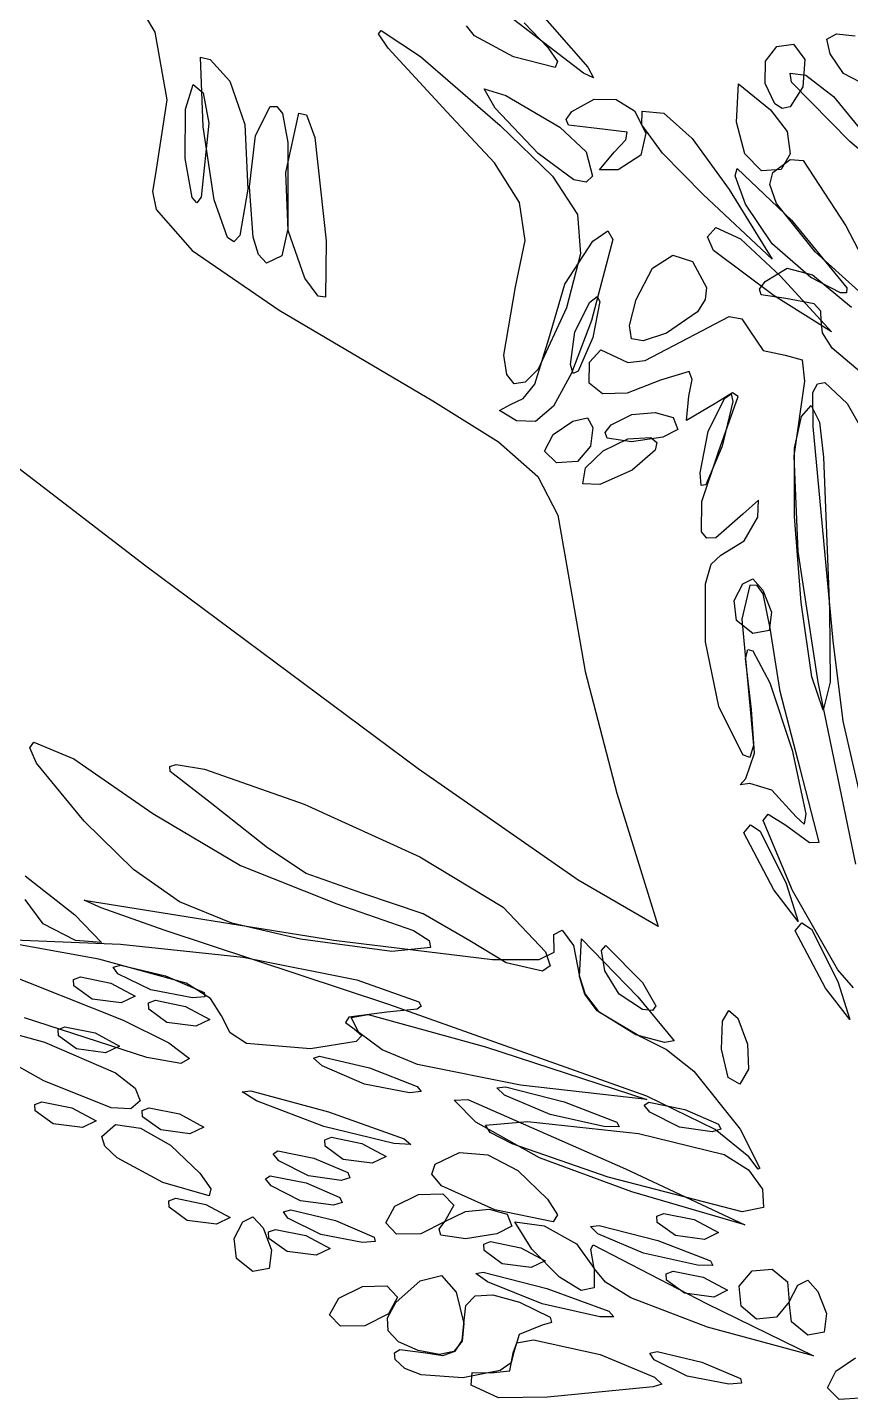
# Model space of a CAD drawing. Extents: x -886 to 651, y -59 to 942.
# Drawn here: x -308.78 to -289.37, y 83.64 to 116 of the extents above; entities that cross this region are included whole.
import ezdxf

# ---------------------------------------------------------------- set-up
doc = ezdxf.new("R2010")
doc.units = 0

msp = doc.modelspace()

# ---------------------------------------------------------------- linework, layer by layer
at = {"layer": 'Layer 1'}
for p, q in [((-306.61125, 117.281986), (-305.78069, 115.881034)), ((-295.66614, 114.91546), (-298.730822, 117.274023)), ((-296.7973, 116.4638), (-295.562952, 115.058876)), ((-305.78069, 115.881034), (-305.49301, 114.286632)), ((-300.504077, 115.84632), (-300.440328, 115.924788)), ((-300.278259, 115.50381), (-300.504077, 115.84632)), ((-300.440328, 115.924788), (-299.513392, 115.307386)), ((-298.243125, 115.802368), (-298.429964, 116.035851)), ((-297.07101, 116.103092), (-296.50717, 115.52325)), ((-289.93155, 115.71865), (-289.701605, 115.84802)), ((-289.701605, 115.84802), (-289.26235, 115.79475)), ((-297.32086, 115.30261), (-298.243125, 115.802368)), ((-296.50717, 115.52325), (-296.283048, 115.194801)), ((-296.50717, 115.52325), (-296.50717, 115.52325)), ((-291.37833, 115.202137), (-291.11245, 115.548244)), ((-291.11245, 115.548244), (-290.7155, 115.602947)), ((-290.7155, 115.602947), (-290.447662, 115.243409)), ((-289.84912, 115.374737), (-289.93155, 115.71865)), ((-304.63874, 113.64872), (-304.70159, 115.296695)), ((-304.70159, 115.296695), (-304.47537, 115.243416)), ((-304.47537, 115.243416), (-304.0064, 114.72626)), ((-298.88866, 114.00888), (-300.278259, 115.50381)), ((-299.513392, 115.307386), (-297.63598, 113.68718)), ((-296.335667, 115.050793), (-297.32086, 115.30261)), ((-291.383909, 114.677247), (-291.37833, 115.202137)), ((-290.447662, 115.243409), (-290.4922, 114.593517)), ((-289.5374, 114.91222), (-289.84912, 115.374737)), ((-296.283048, 115.194801), (-296.335667, 115.050793)), ((-295.428797, 114.804078), (-295.66614, 114.91546)), ((-295.562952, 115.058876), (-295.428797, 114.804078)), ((-290.76356, 114.705745), (-290.795003, 114.920954)), ((-290.795003, 114.920954), (-290.42573, 114.86715)), ((-289.144878, 114.708954), (-289.5374, 114.91222)), ((-305.058424, 114.072514), (-304.87809, 114.65188)), ((-304.87809, 114.65188), (-304.640966, 114.451274)), ((-304.0064, 114.72626), (-303.65502, 113.710315)), ((-304.0064, 114.72626), (-304.0064, 114.72626)), ((-292.06308, 113.76374), (-292.01258, 114.66526)), ((-292.01258, 114.66526), (-291.25549, 114.05277)), ((-291.15503, 114.192707), (-291.383909, 114.677247)), ((-290.4922, 114.593517), (-290.797035, 114.122418)), ((-289.39055, 113.30537), (-290.76356, 114.705745)), ((-290.4922, 114.593517), (-290.4922, 114.593517)), ((-290.42573, 114.86715), (-289.768669, 114.367484)), ((-305.49301, 114.286632), (-305.76626, 112.54713)), ((-304.640966, 114.451274), (-304.5021, 113.7427)), ((-297.750862, 114.092834), (-298.007668, 114.54499)), ((-298.007668, 114.54499), (-297.501149, 114.393021)), ((-297.501149, 114.393021), (-296.22296, 113.64696)), ((-295.9431, 114.01161), (-295.413696, 114.301871)), ((-295.413696, 114.301871), (-294.896686, 114.299741)), ((-294.896686, 114.299741), (-294.466311, 114.026774)), ((-289.768669, 114.367484), (-288.9949, 113.41736)), ((-305.0607, 112.90586), (-305.058424, 114.072514)), ((-303.407306, 113.447326), (-303.05778, 114.1313)), ((-303.05778, 114.1313), (-302.899902, 114.13002)), ((-302.899902, 114.13002), (-302.769603, 113.969322)), ((-302.769603, 113.969322), (-302.64581, 113.28125)), ((-302.68895, 112.57621), (-302.379375, 113.977998)), ((-302.379375, 113.977998), (-302.19881, 113.939319)), ((-302.19881, 113.939319), (-302.00386, 113.40421)), ((-297.764244, 112.801731), (-298.88866, 114.00888)), ((-296.73908, 113.02652), (-297.750862, 114.092834)), ((-296.080888, 113.825863), (-295.9431, 114.01161)), ((-294.466311, 114.026774), (-294.19681, 113.50452)), ((-294.293324, 113.696625), (-294.285532, 114.019702)), ((-294.285532, 114.019702), (-293.77171, 113.97341)), ((-293.77171, 113.97341), (-293.104619, 113.376884)), ((-291.25549, 114.05277), (-291.25545, 114.05277)), ((-291.25545, 114.05277), (-290.868161, 113.539104)), ((-290.980262, 114.083314), (-291.15503, 114.192707)), ((-290.797035, 114.122418), (-290.980262, 114.083314)), ((-304.5021, 113.7427), (-304.68471, 111.99668)), ((-304.377563, 111.929131), (-304.63874, 113.64872)), ((-304.5021, 113.7427), (-304.5021, 113.7427)), ((-303.65502, 113.710315), (-303.58567, 112.18443)), ((-297.63598, 113.68718), (-296.402054, 112.485737)), ((-297.63598, 113.68718), (-297.63598, 113.68718)), ((-296.22296, 113.64696), (-295.606845, 113.064074)), ((-296.22296, 113.64696), (-296.22296, 113.64696)), ((-296.020516, 113.692405), (-296.080888, 113.825863)), ((-295.35349, 113.61479), (-296.020516, 113.692405)), ((-294.641304, 113.529318), (-295.35349, 113.61479)), ((-293.808769, 113.032508), (-294.293324, 113.696625)), ((-291.863826, 113.017836), (-292.06308, 113.76374)), ((-303.546746, 112.236006), (-303.407306, 113.447326)), ((-302.64581, 113.28125), (-302.64543, 113.28125)), ((-302.64543, 113.28125), (-302.63843, 111.25009)), ((-302.00386, 113.40421), (-301.73698, 110.96571)), ((-302.00386, 113.40421), (-302.00386, 113.40421)), ((-294.94761, 113.05842), (-294.670884, 113.347172)), ((-294.670884, 113.347172), (-294.641304, 113.529318)), ((-294.19678, 113.50455), (-294.319585, 112.981244)), ((-294.19681, 113.50452), (-294.19678, 113.50455)), ((-293.104619, 113.376884), (-292.23541, 112.17168)), ((-290.868161, 113.539104), (-290.79271, 113.014343)), ((-288.446861, 112.502206), (-289.39055, 113.30537)), ((-295.894898, 112.398732), (-296.73908, 113.02652)), ((-295.606845, 113.064074), (-295.4536, 112.49111)), ((-295.287673, 112.638044), (-294.94761, 113.05842)), ((-294.319585, 112.981244), (-294.85051, 112.64033)), ((-292.84555, 112.05568), (-293.808769, 113.032508)), ((-291.47408, 112.61193), (-291.863826, 113.017836)), ((-290.79271, 113.014343), (-291.003287, 112.648584)), ((-304.898914, 111.985036), (-305.0607, 112.90586)), ((-297.181006, 111.867258), (-297.764244, 112.801731)), ((-294.85051, 112.64033), (-295.287673, 112.638044)), ((-292.092677, 112.495079), (-292.04381, 112.671671)), ((-292.04381, 112.671671), (-290.76264, 111.4547)), ((-291.003287, 112.648584), (-291.47408, 112.61193)), ((-291.19953, 112.576953), (-290.796919, 112.885001)), ((-290.796919, 112.885001), (-290.485176, 112.857673)), ((-290.485176, 112.857673), (-289.48472, 111.321203)), ((-305.76626, 112.54713), (-305.837478, 112.124017)), ((-302.630525, 111.2086), (-302.68895, 112.57621)), ((-296.402054, 112.485737), (-295.80751, 111.581465)), ((-295.607485, 112.348075), (-295.894898, 112.398732)), ((-295.4536, 112.49111), (-295.607485, 112.348075)), ((-291.84493, 111.82894), (-292.092677, 112.495079)), ((-291.277215, 112.293712), (-291.19953, 112.576953)), ((-291.11612, 111.846093), (-291.277215, 112.293712)), ((-305.837478, 112.124017), (-305.74705, 111.706166)), ((-304.792198, 111.859386), (-304.898914, 111.985036)), ((-304.68471, 111.99668), (-304.792198, 111.859386)), ((-303.58567, 112.18443), (-303.775387, 111.091812)), ((-303.463229, 111.049355), (-303.546746, 112.236006)), ((-291.22227, 110.53301), (-292.84555, 112.05568)), ((-292.23541, 112.17168), (-291.22227, 110.53301)), ((-292.23541, 112.17168), (-292.23541, 112.17168)), ((-305.74705, 111.706166), (-304.896251, 110.734848)), ((-304.064565, 111.04177), (-304.377563, 111.929131)), ((-297.047185, 110.971203), (-297.181006, 111.867258)), ((-291.217208, 110.896294), (-291.84493, 111.82894)), ((-290.20777, 110.703603), (-291.11612, 111.846093)), ((-295.80751, 111.581465), (-295.736136, 110.654835)), ((-290.76264, 111.4547), (-290.76263, 111.45473)), ((-290.76263, 111.45473), (-289.457559, 109.858479)), ((-289.48472, 111.321203), (-288.826242, 110.071017)), ((-289.48472, 111.321203), (-289.48472, 111.321203)), ((-303.912271, 110.943042), (-304.064565, 111.04177)), ((-303.775387, 111.091812), (-303.912271, 110.943042)), ((-303.333838, 110.637786), (-303.463229, 111.049355)), ((-302.63843, 111.25009), (-302.786642, 110.612469)), ((-302.2442, 110.08228), (-302.630525, 111.2086)), ((-294.976657, 110.991819), (-295.48239, 109.08766)), ((-295.44849, 110.9559), (-295.09071, 111.198102)), ((-295.09071, 111.198102), (-294.976657, 110.991819)), ((-292.746675, 111.054576), (-292.54864, 111.27973)), ((-292.602504, 110.733355), (-292.746675, 111.054576)), ((-292.54864, 111.27973), (-291.96756, 111.012435)), ((-291.96756, 111.012435), (-291.02366, 110.13203)), ((-304.896251, 110.734848), (-302.843849, 109.330378)), ((-301.73698, 110.96571), (-301.757333, 109.634731)), ((-297.27102, 109.87931), (-297.047185, 110.971203)), ((-296.111176, 109.939741), (-295.44849, 110.9559)), ((-291.17013, 109.66519), (-292.602504, 110.733355)), ((-290.30399, 110.10143), (-291.217208, 110.896294)), ((-289.171447, 109.776155), (-290.20777, 110.703603)), ((-303.14388, 110.43939), (-303.333838, 110.637786)), ((-302.786642, 110.612469), (-303.14388, 110.43939)), ((-295.736136, 110.654835), (-296.07172, 109.38632)), ((-294.04367, 110.317101), (-293.561735, 110.623128)), ((-293.561735, 110.623128), (-293.098392, 110.47774)), ((-293.098392, 110.47774), (-292.7708, 109.861027)), ((-301.92942, 109.658869), (-302.2442, 110.08228)), ((-294.42704, 109.579567), (-294.04367, 110.317101)), ((-291.38143, 110.00835), (-290.863468, 110.31682)), ((-291.02366, 110.13203), (-289.8214, 108.81498)), ((-291.02366, 110.13203), (-291.02366, 110.13203)), ((-290.863468, 110.31682), (-290.26944, 110.163729)), ((-289.608857, 109.741266), (-290.30399, 110.10143)), ((-290.26944, 110.163729), (-289.350392, 109.397879)), ((-297.544902, 108.269492), (-297.27102, 109.87931)), ((-296.48524, 108.65197), (-296.111176, 109.939741)), ((-292.7708, 109.861027), (-292.795749, 109.58363)), ((-292.7708, 109.861027), (-292.7708, 109.861027)), ((-291.519427, 109.826365), (-291.38143, 110.00835)), ((-291.476747, 109.691355), (-291.519427, 109.826365)), ((-289.465601, 109.741299), (-289.608857, 109.741266)), ((-289.457559, 109.858479), (-289.465601, 109.741299)), ((-301.757333, 109.634731), (-301.92942, 109.658869)), ((-296.07172, 109.38632), (-296.740858, 107.938979)), ((-295.869292, 108.817714), (-295.51769, 109.51499)), ((-295.51769, 109.51499), (-295.349646, 109.648565)), ((-295.2809, 109.536984), (-295.45019, 108.68708)), ((-295.349646, 109.648565), (-295.2809, 109.536984)), ((-294.581238, 108.963867), (-294.42704, 109.579567)), ((-292.795749, 109.58363), (-292.981823, 109.288262)), ((-290.89987, 109.60458), (-291.476747, 109.691355)), ((-289.8214, 108.81498), (-291.17013, 109.66519)), ((-290.23168, 109.478479), (-290.89987, 109.60458)), ((-290.070275, 109.305807), (-290.23168, 109.478479)), ((-302.843849, 109.330378), (-299.21983, 107.18996)), ((-295.48239, 109.08766), (-295.951059, 107.840502)), ((-295.48239, 109.08766), (-295.48239, 109.08766)), ((-292.981823, 109.288262), (-293.7136, 108.784857)), ((-293.20501, 108.670123), (-292.2342, 109.180564)), ((-292.2342, 109.180564), (-291.93045, 109.127521)), ((-291.93045, 109.127521), (-291.76397, 108.866763)), ((-290.06071, 109.08288), (-290.070275, 109.305807)), ((-290.028804, 108.791892), (-290.06071, 109.08288)), ((-295.97611, 108.04414), (-295.869292, 108.817714)), ((-294.535871, 108.650844), (-294.581238, 108.963867)), ((-293.7136, 108.784857), (-294.257729, 108.603506)), ((-291.76397, 108.866763), (-291.76394, 108.86684)), ((-291.76394, 108.86684), (-291.433346, 108.3761)), ((-289.806569, 108.433892), (-290.028804, 108.791892)), ((-296.819682, 107.586565), (-296.48524, 108.65197)), ((-295.45015, 108.68708), (-295.793751, 107.89149)), ((-295.45019, 108.68708), (-295.45015, 108.68708)), ((-294.257729, 108.603506), (-294.535871, 108.650844)), ((-294.213996, 108.140899), (-293.20501, 108.670123)), ((-288.93841, 107.69855), (-289.806569, 108.433892)), ((-297.474543, 107.80997), (-297.544902, 108.269492)), ((-295.537374, 107.603454), (-295.52882, 108.104903)), ((-295.52882, 108.104903), (-295.261688, 108.395255)), ((-295.261688, 108.395255), (-294.89212, 108.218403)), ((-294.89212, 108.218403), (-294.622095, 108.096403)), ((-294.622095, 108.096403), (-294.213996, 108.140899)), ((-291.433346, 108.3761), (-290.91433, 108.26999)), ((-290.91433, 108.26999), (-290.510309, 108.158154)), ((-290.510309, 108.158154), (-290.45617, 107.65361)), ((-297.30005, 107.594709), (-297.474543, 107.80997)), ((-296.740858, 107.938979), (-297.046972, 107.634211)), ((-295.951059, 107.840502), (-296.37703, 107.063702)), ((-295.913716, 107.838737), (-295.97611, 108.04414)), ((-295.793751, 107.89149), (-295.913716, 107.838737)), ((-293.176009, 107.880828), (-293.85562, 107.674413)), ((-293.105429, 107.69628), (-293.176009, 107.880828)), ((-297.046972, 107.634211), (-297.30005, 107.594709)), ((-297.089109, 107.24745), (-296.819682, 107.586565)), ((-295.218435, 107.353513), (-295.537374, 107.603454)), ((-293.85562, 107.674413), (-294.636388, 107.371645)), ((-293.18645, 107.304483), (-293.105429, 107.69628)), ((-290.45617, 107.65361), (-290.707977, 105.884641)), ((-290.262588, 107.383705), (-290.151356, 107.591727)), ((-290.151356, 107.591727), (-289.97418, 107.62564)), ((-289.97418, 107.62564), (-289.450335, 107.13054)), ((-299.21983, 107.18996), (-297.671399, 106.22749)), ((-297.38721, 107.10508), (-297.089109, 107.24745)), ((-294.636388, 107.371645), (-295.218435, 107.353513)), ((-293.235359, 106.727239), (-293.18645, 107.304483)), ((-292.54725, 107.137543), (-293.235359, 106.727239)), ((-292.726144, 106.470749), (-292.34413, 107.248294)), ((-292.157473, 107.379076), (-292.54725, 107.137543)), ((-292.48105, 105.987313), (-292.017759, 107.289501)), ((-292.145771, 107.1788), (-292.39733, 106.122974)), ((-292.34413, 107.248294), (-292.18784, 107.3553)), ((-292.18784, 107.3553), (-292.145771, 107.1788)), ((-292.017759, 107.289501), (-292.157473, 107.379076)), ((-290.25089, 106.58227), (-290.262588, 107.383705)), ((-289.450335, 107.13054), (-288.89601, 106.16)), ((-305.99397, 103.29127), (-310.647462, 106.862788)), ((-297.65026, 106.964301), (-297.38721, 107.10508)), ((-297.25265, 106.71805), (-297.65026, 106.964301)), ((-296.37703, 107.063702), (-296.798246, 106.706479)), ((-295.920619, 106.708324), (-295.57671, 106.79075)), ((-295.57671, 106.79075), (-295.447336, 106.560809)), ((-295.01829, 106.62384), (-294.531903, 106.864587)), ((-294.531903, 106.864587), (-293.979747, 106.918417)), ((-293.979747, 106.918417), (-293.55289, 106.798274)), ((-293.55289, 106.798274), (-293.4424, 106.5171)), ((-290.6882, 106.074414), (-290.529858, 106.822852)), ((-290.529858, 106.822852), (-290.30112, 107.083384)), ((-290.30112, 107.083384), (-290.100553, 106.68905)), ((-296.798246, 106.706479), (-297.25265, 106.71805)), ((-296.38314, 106.3966), (-295.920619, 106.708324)), ((-295.447336, 106.560809), (-295.50061, 106.12155)), ((-295.156287, 106.441855), (-295.01829, 106.62384)), ((-293.4424, 106.5171), (-293.793571, 106.334471)), ((-293.4424, 106.5171), (-293.4424, 106.5171)), ((-292.91606, 105.490074), (-292.726144, 106.470749)), ((-289.78219, 101.52966), (-290.25089, 106.58227)), ((-290.100553, 106.68905), (-290.00992, 105.863024)), ((-297.671399, 106.22749), (-296.748625, 105.403844)), ((-296.586402, 106.004077), (-296.38314, 106.3966)), ((-295.204715, 106.014329), (-294.626277, 106.295902)), ((-295.113608, 106.306845), (-295.156287, 106.441855)), ((-294.53673, 106.22007), (-295.113608, 106.306845)), ((-294.626277, 106.295902), (-294.08421, 106.32449)), ((-293.793571, 106.334471), (-294.53673, 106.22007)), ((-294.08421, 106.32449), (-293.940347, 106.208381)), ((-293.940347, 106.208381), (-293.975044, 106.025165)), ((-296.30704, 105.7274), (-296.586402, 106.004077)), ((-295.50061, 106.12155), (-295.813135, 105.763075)), ((-295.622541, 105.614501), (-295.204715, 106.014329)), ((-295.50061, 106.12155), (-295.50061, 106.12155)), ((-293.975044, 106.025165), (-294.52257, 105.55799)), ((-292.881086, 104.817518), (-292.48105, 105.987313)), ((-292.39732, 106.122984), (-292.785615, 105.211802)), ((-292.39733, 106.122974), (-292.39732, 106.122984)), ((-290.707977, 105.884641), (-290.61652, 103.638685)), ((-290.695009, 104.465416), (-290.6882, 106.074414)), ((-290.00992, 105.863024), (-289.86499, 102.267654)), ((-290.00992, 105.863024), (-290.00992, 105.863024)), ((-295.813135, 105.763075), (-296.30704, 105.7274)), ((-295.68277, 105.23115), (-295.622541, 105.614501)), ((-294.52257, 105.55799), (-295.282145, 105.219948)), ((-294.52257, 105.55799), (-294.52257, 105.55799)), ((-292.891578, 105.191872), (-292.91606, 105.490074)), ((-296.748625, 105.403844), (-296.272364, 104.497493)), ((-295.282145, 105.219948), (-295.68277, 105.23115)), ((-292.785615, 105.211802), (-292.891578, 105.191872)), ((-291.544455, 104.849541), (-291.91016, 104.518403)), ((-291.55615, 104.446203), (-291.544455, 104.849541)), ((-292.887998, 104.102268), (-292.881086, 104.817518)), ((-291.91016, 104.518403), (-292.548713, 103.962313)), ((-296.272364, 104.497493), (-296.06347, 103.28691)), ((-291.882938, 103.888367), (-291.55615, 104.446203)), ((-290.534651, 102.438337), (-290.695009, 104.465416)), ((-292.758697, 103.952832), (-292.887998, 104.102268)), ((-292.548713, 103.962313), (-292.758697, 103.952832)), ((-292.42718, 103.551443), (-291.882938, 103.888367)), ((-292.660432, 103.335172), (-292.42718, 103.551443)), ((-290.61652, 103.638685), (-290.143426, 100.553367)), ((-299.565989, 98.508579), (-305.99397, 103.29127)), ((-296.06347, 103.28691), (-295.63103, 100.805968)), ((-292.793956, 102.877928), (-292.660432, 103.335172)), ((-291.911595, 102.876312), (-291.6745, 102.99203)), ((-291.6745, 102.99203), (-291.438315, 102.728794)), ((-292.791223, 101.509588), (-292.793956, 102.877928)), ((-292.11731, 102.48455), (-291.911595, 102.876312)), ((-291.74458, 102.844103), (-291.930718, 102.043965)), ((-291.575262, 102.832804), (-291.74458, 102.844103)), ((-291.428105, 102.637324), (-291.575262, 102.832804)), ((-291.438315, 102.728794), (-291.2348, 102.2095)), ((-291.26337, 101.827283), (-291.428105, 102.637324)), ((-292.063787, 102.011989), (-292.11731, 102.48455)), ((-290.282495, 100.684064), (-290.534651, 102.438337)), ((-289.86499, 102.267654), (-289.854018, 100.554703)), ((-291.67761, 101.70202), (-292.063787, 102.011989)), ((-291.930718, 102.043965), (-291.78198, 100.433123)), ((-291.2348, 102.2095), (-291.290538, 101.770986)), ((-291.2348, 102.2095), (-291.2348, 102.2095)), ((-291.290538, 101.770986), (-291.67761, 101.70202)), ((-291.029548, 100.335198), (-291.26337, 101.827283)), ((-292.477783, 99.984566), (-292.791223, 101.509588)), ((-291.848228, 101.117382), (-291.794713, 101.328499)), ((-291.794713, 101.328499), (-291.673409, 101.295032)), ((-291.673409, 101.295032), (-291.274998, 100.542081)), ((-289.547915, 99.63268), (-289.78219, 101.52966)), ((-291.70433, 99.913664), (-291.848228, 101.117382)), ((-295.63103, 100.805968), (-294.88224, 97.93819)), ((-290.01391, 99.893484), (-290.282495, 100.684064)), ((-291.78198, 100.433123), (-291.660606, 99.062822)), ((-291.274998, 100.542081), (-290.74812, 98.953991)), ((-290.54686, 98.488633), (-291.029548, 100.335198)), ((-290.143426, 100.553367), (-289.25032, 96.26631)), ((-289.854018, 100.554703), (-290.01391, 99.893484)), ((-291.91244, 98.841003), (-292.477783, 99.984566)), ((-291.637226, 98.882155), (-291.70433, 99.913664)), ((-289.089879, 97.65579), (-289.547915, 99.63268)), ((-308.728367, 99.004482), (-308.629104, 99.139719)), ((-308.629104, 99.139719), (-307.691723, 98.74532)), ((-291.660606, 99.062822), (-291.742013, 98.782232)), ((-308.569965, 98.648871), (-308.728367, 99.004482)), ((-307.691723, 98.74532), (-305.8261, 97.458175)), ((-291.742013, 98.782232), (-291.91244, 98.841003)), ((-291.83662, 98.285884), (-291.637226, 98.882155)), ((-290.74812, 98.953991), (-290.74812, 98.95399)), ((-290.74812, 98.95399), (-290.424571, 97.450422)), ((-307.44603, 97.280274), (-308.569965, 98.648871)), ((-305.423475, 98.569912), (-305.278116, 98.615439)), ((-305.41861, 98.44713), (-305.423475, 98.569912)), ((-304.47469, 97.716105), (-305.41861, 98.44713)), ((-305.278116, 98.615439), (-304.60881, 98.504076)), ((-304.60881, 98.504076), (-302.260493, 97.677083)), ((-295.79207, 95.88352), (-299.565989, 98.508579)), ((-290.113438, 96.782722), (-290.54686, 98.488633)), ((-291.971395, 98.133161), (-291.83662, 98.285884)), ((-291.74872, 98.168001), (-291.971395, 98.133161)), ((-291.229683, 98.006674), (-291.74872, 98.168001)), ((-294.88224, 97.93819), (-293.90816, 94.79495)), ((-290.65192, 97.38231), (-291.229683, 98.006674)), ((-305.8261, 97.458175), (-305.8261, 97.45817)), ((-305.8261, 97.45817), (-303.755771, 96.233424)), ((-303.11962, 96.649605), (-304.47469, 97.716105)), ((-302.260493, 97.677083), (-299.527106, 96.435645)), ((-291.427586, 97.295334), (-291.312309, 97.443173)), ((-291.312309, 97.443173), (-290.89536, 97.186143)), ((-290.424571, 97.450422), (-290.467802, 97.211148)), ((-306.281751, 96.135854), (-307.44603, 97.280274)), ((-291.88817, 97.005539), (-291.73337, 97.194202)), ((-291.73337, 97.194202), (-291.505221, 97.045672)), ((-290.73858, 95.641793), (-291.427586, 97.295334)), ((-290.89536, 97.186143), (-290.337551, 96.776565)), ((-290.467802, 97.211148), (-290.65192, 97.38231)), ((-291.17947, 95.655049), (-291.88817, 97.005539)), ((-291.505221, 97.045672), (-290.8881, 95.807949)), ((-290.337551, 96.776565), (-290.113438, 96.782722)), ((-302.21075, 96.045025), (-303.11962, 96.649605)), ((-299.527106, 96.435645), (-297.5621, 95.24926)), ((-305.198569, 95.375205), (-306.281751, 96.135854)), ((-303.755771, 96.233424), (-301.48718, 95.32734)), ((-308.839715, 95.988998), (-307.66234, 95.06537)), ((-300.87231, 95.575855), (-302.21075, 96.045025)), ((-293.90816, 94.79495), (-295.79207, 95.88352)), ((-290.8881, 95.80795), (-290.60402, 94.912545)), ((-290.8881, 95.807949), (-290.8881, 95.80795)), ((-299.454009, 95.092616), (-300.87231, 95.575855)), ((-290.60402, 94.912545), (-291.17947, 95.655049)), ((-289.671405, 93.76959), (-290.73858, 95.641793)), ((-308.415696, 94.857608), (-308.83902, 95.432105)), ((-307.045559, 95.232269), (-307.4484, 95.416449)), ((-307.4484, 95.416449), (-301.55634, 94.472221)), ((-305.55601, 94.707214), (-307.045559, 95.232269)), ((-303.96333, 94.871144), (-305.198569, 95.375205)), ((-301.48718, 95.32734), (-299.681759, 94.700101)), ((-297.5621, 95.24927), (-296.564466, 94.196937)), ((-297.5621, 95.24926), (-297.5621, 95.24927)), ((-307.65101, 94.461721), (-308.415696, 94.857608)), ((-307.66234, 95.06537), (-307.66231, 95.06537)), ((-307.66231, 95.06537), (-307.037044, 94.414711)), ((-302.34288, 94.496484), (-303.96333, 94.871144)), ((-298.3531, 94.454185), (-299.454009, 95.092616)), ((-290.67315, 94.690738), (-290.518355, 94.879401)), ((-290.518355, 94.879401), (-290.290206, 94.730871)), ((-307.09932, 94.026889), (-309.77413, 94.503021)), ((-309.77413, 94.503021), (-306.58505, 94.379901)), ((-300.26024, 92.957249), (-305.55601, 94.707214)), ((-300.191682, 94.204984), (-302.34288, 94.496484)), ((-299.681759, 94.700101), (-299.309532, 94.46646)), ((-296.36931, 94.602387), (-296.17166, 94.710885)), ((-296.35726, 94.189509), (-296.36931, 94.602387)), ((-296.17166, 94.710885), (-295.907659, 94.344186)), ((-295.76082, 93.614807), (-295.71382, 94.505091)), ((-295.71382, 94.505091), (-294.3867, 93.132751)), ((-289.96445, 93.340248), (-290.67315, 94.690738)), ((-290.290206, 94.730871), (-289.67309, 93.493148)), ((-307.037044, 94.414711), (-307.65101, 94.461721)), ((-306.58505, 94.379901), (-303.69489, 94.074187)), ((-301.55634, 94.472221), (-297.817771, 94.012829)), ((-299.277284, 94.299419), (-300.191682, 94.204984)), ((-299.309532, 94.46646), (-299.277284, 94.299419)), ((-297.488818, 93.935257), (-298.3531, 94.454185)), ((-296.71746, 94.017022), (-296.35726, 94.189509)), ((-296.564466, 94.196937), (-296.452736, 93.86902)), ((-295.907659, 94.344186), (-295.76071, 93.614565)), ((-295.245725, 94.228153), (-295.143421, 94.34653)), ((-295.16228, 93.751361), (-295.245725, 94.228153)), ((-295.143421, 94.34653), (-294.27977, 93.47631)), ((-309.82378, 93.895441), (-306.526454, 92.58732)), ((-305.038509, 93.45379), (-307.09932, 94.026889)), ((-306.759736, 93.837716), (-306.583236, 93.87979)), ((-306.583236, 93.87979), (-305.52741, 93.628265)), ((-303.69489, 94.074187), (-301.017894, 93.533553)), ((-297.817771, 94.012829), (-296.71746, 94.017022)), ((-296.63943, 93.73933), (-297.488818, 93.935257)), ((-296.452736, 93.86902), (-296.63943, 93.73933)), ((-307.693435, 93.541149), (-307.532074, 93.603912)), ((-307.68627, 93.391514), (-307.693435, 93.541149)), ((-307.532074, 93.603912), (-306.81777, 93.459854)), ((-306.65273, 93.681425), (-306.759736, 93.837716)), ((-305.875167, 93.299477), (-306.65273, 93.681425)), ((-305.52741, 93.628265), (-304.616228, 93.239971)), ((-301.017894, 93.533553), (-299.555281, 93.014337)), ((-295.636423, 93.200851), (-295.76082, 93.614807)), ((-295.76071, 93.614565), (-295.76069, 93.614565)), ((-295.76069, 93.614565), (-295.627484, 93.197103)), ((-294.828291, 93.194396), (-295.16228, 93.751361)), ((-289.299797, 93.345523), (-289.671405, 93.76959)), ((-307.258347, 93.082303), (-307.68627, 93.391514)), ((-306.81777, 93.459854), (-306.243759, 93.151619)), ((-304.89449, 93.109555), (-305.875167, 93.299477)), ((-304.467136, 93.094538), (-305.038509, 93.45379)), ((-304.616228, 93.239971), (-304.596298, 93.134009)), ((-295.344738, 92.804134), (-295.636423, 93.200851)), ((-295.627484, 93.197103), (-295.311831, 92.790854)), ((-294.27852, 92.840314), (-294.828291, 93.194396)), ((-294.27977, 93.47631), (-294.27952, 93.47631)), ((-294.27952, 93.47631), (-293.961613, 92.920653)), ((-289.389005, 92.597745), (-289.96445, 93.340248)), ((-289.67309, 93.49315), (-289.389005, 92.597745)), ((-289.67309, 93.493148), (-289.67309, 93.49315)), ((-306.5731, 92.99361), (-307.258347, 93.082303)), ((-306.243759, 93.151619), (-306.5731, 92.993614)), ((-306.5731, 92.993614), (-306.5731, 92.99361)), ((-305.928445, 92.991469), (-305.767084, 93.054232)), ((-305.92128, 92.841834), (-305.928445, 92.991469)), ((-305.767084, 93.054232), (-305.05278, 92.910174)), ((-305.05278, 92.910174), (-304.478769, 92.601939)), ((-304.596298, 93.134009), (-304.8945, 93.109528)), ((-304.8945, 93.109528), (-304.89449, 93.109555)), ((-304.20268, 92.687229), (-304.467136, 93.094538)), ((-294.175106, 90.792366), (-300.26024, 92.957249)), ((-299.496705, 92.91792), (-299.592249, 92.842868)), ((-299.555281, 93.014337), (-299.496705, 92.91792)), ((-294.3867, 93.132751), (-294.3867, 93.13275)), ((-294.3867, 93.13275), (-293.532561, 92.100555)), ((-293.961613, 92.920653), (-294.040691, 92.815183)), ((-305.964309, 91.705253), (-308.85381, 92.643612)), ((-306.526454, 92.58732), (-305.446578, 92.04686)), ((-305.493361, 92.532623), (-305.92128, 92.841834)), ((-304.478769, 92.601939), (-304.80811, 92.443933)), ((-304.001608, 92.285527), (-304.20268, 92.687229)), ((-301.201125, 92.652312), (-301.278473, 92.528713)), ((-300.30827, 92.772882), (-301.201125, 92.652312)), ((-301.148145, 92.648897), (-300.749902, 92.71519)), ((-300.96509, 92.29401), (-301.148145, 92.648897)), ((-300.749902, 92.71519), (-297.9808, 91.956096)), ((-299.592249, 92.842868), (-300.30827, 92.772881)), ((-300.30827, 92.772881), (-300.30827, 92.772882)), ((-294.4337, 92.242467), (-295.344738, 92.804134)), ((-295.311831, 92.790854), (-294.32199, 92.197935)), ((-294.040691, 92.815183), (-294.27852, 92.840314)), ((-292.41197, 91.897648), (-292.388806, 92.563173)), ((-292.388806, 92.563173), (-292.243442, 92.811673)), ((-292.243442, 92.811673), (-292.030148, 92.632637)), ((-292.030148, 92.632637), (-291.80319, 92.01555)), ((-310.009749, 92.51227), (-308.38307, 92.062598)), ((-308.059439, 92.36458), (-307.898075, 92.427342)), ((-308.05228, 92.214945), (-308.059439, 92.36458)), ((-307.898075, 92.427342), (-307.18377, 92.283285)), ((-307.18377, 92.283285), (-306.609762, 91.975049)), ((-304.80811, 92.44393), (-305.493361, 92.532623)), ((-304.80811, 92.443933), (-304.80811, 92.44393)), ((-303.615474, 92.033744), (-304.001608, 92.285527)), ((-301.278473, 92.528713), (-301.07617, 92.380106)), ((-301.07617, 92.380106), (-300.894349, 92.22556)), ((-300.894349, 92.22556), (-301.027464, 92.085749)), ((-300.415924, 91.886304), (-300.96509, 92.29401)), ((-293.76189, 92.059431), (-294.4337, 92.242467)), ((-308.39697, 91.155074), (-310.016709, 92.057863)), ((-308.38307, 92.062598), (-306.708063, 91.342345)), ((-307.624352, 91.905734), (-308.05228, 92.214945)), ((-306.9391, 91.81704), (-307.624352, 91.905734)), ((-306.609762, 91.975049), (-306.9391, 91.817044)), ((-305.446578, 92.04686), (-304.95874, 91.679101)), ((-302.10363, 91.911828), (-303.615474, 92.033744)), ((-301.027464, 92.085749), (-302.10363, 91.911828)), ((-297.9808, 91.956096), (-294.17152, 90.716316)), ((-294.32199, 92.197935), (-293.71131, 91.893004)), ((-293.532561, 92.100555), (-293.76189, 92.059431)), ((-291.80319, 92.01555), (-291.775472, 91.430333)), ((-291.80319, 92.01555), (-291.80319, 92.01555)), ((-306.9391, 91.817044), (-306.9391, 91.81704)), ((-305.16213, 91.562327), (-305.964309, 91.705253)), ((-304.95874, 91.679101), (-305.16213, 91.562327)), ((-302.034856, 91.689788), (-301.893166, 91.739492)), ((-301.83013, 91.511361), (-302.034856, 91.689788)), ((-301.893166, 91.739492), (-300.71667, 91.459531)), ((-299.580879, 91.538202), (-300.415924, 91.886304)), ((-293.71131, 91.893004), (-293.065069, 91.379562)), ((-292.257718, 91.236465), (-292.41197, 91.897648)), ((-306.708063, 91.342345), (-306.242338, 90.982647)), ((-300.835125, 91.079481), (-301.83013, 91.511361)), ((-300.71667, 91.459531), (-299.589449, 91.021496)), ((-297.15581, 91.05423), (-299.580879, 91.538202)), ((-293.065069, 91.379562), (-291.97407, 90.013805)), ((-291.775472, 91.430333), (-291.97874, 91.074192)), ((-306.811385, 90.515367), (-308.39697, 91.155074)), ((-306.242338, 90.982647), (-306.12333, 90.683568)), ((-299.77094, 90.869575), (-300.835125, 91.079481)), ((-299.589449, 91.021496), (-299.501089, 90.900093)), ((-297.714761, 90.988776), (-297.508607, 91.01513)), ((-297.53546, 90.819864), (-297.714761, 90.988776)), ((-297.508607, 91.01513), (-296.12508, 90.661018)), ((-297.15581, 91.054224), (-297.15581, 91.05423)), ((-294.17152, 90.716316), (-297.15581, 91.054224)), ((-291.97874, 91.074192), (-292.257718, 91.236465)), ((-308.608515, 90.599989), (-308.447152, 90.662752)), ((-308.447152, 90.662752), (-307.73284, 90.518694)), ((-306.12334, 90.683567), (-306.344436, 90.496253)), ((-306.12333, 90.683568), (-306.12334, 90.683567)), ((-303.722562, 90.896943), (-303.517518, 90.91854)), ((-303.37934, 90.68556), (-303.722562, 90.896943)), ((-303.517518, 90.91854), (-301.68501, 90.426396)), ((-301.792916, 90.080197), (-303.37934, 90.68556)), ((-299.501089, 90.900093), (-299.77094, 90.869577)), ((-299.77094, 90.869577), (-299.77094, 90.869575)), ((-298.716602, 90.696625), (-298.392911, 90.714497)), ((-298.21074, 90.182694), (-298.716602, 90.696625)), ((-298.392911, 90.714497), (-294.6807, 89.082494)), ((-296.457789, 90.358982), (-297.53546, 90.819864)), ((-296.12508, 90.661018), (-294.879936, 90.18128)), ((-294.238421, 90.580166), (-294.126839, 90.648917)), ((-292.560185, 90.005453), (-294.175106, 90.792366)), ((-294.126839, 90.648917), (-293.27693, 90.479658)), ((-308.60135, 90.450354), (-308.608515, 90.599989)), ((-308.173426, 90.141143), (-308.60135, 90.450354)), ((-307.73284, 90.518694), (-307.158836, 90.210459)), ((-306.344436, 90.496253), (-306.811385, 90.515367)), ((-306.073865, 90.454259), (-305.912504, 90.517022)), ((-306.0667, 90.304624), (-306.073865, 90.454259)), ((-305.638777, 89.995413), (-306.0667, 90.304624)), ((-305.912504, 90.517022), (-305.1982, 90.372964)), ((-305.1982, 90.372964), (-304.624189, 90.064729)), ((-301.68501, 90.426396), (-299.89739, 89.790258)), ((-295.1858, 90.07451), (-296.457789, 90.358982)), ((-294.10485, 90.412118), (-294.238421, 90.580166)), ((-293.407574, 90.060499), (-294.10485, 90.412118)), ((-293.27693, 90.479658), (-292.481349, 90.136058)), ((-307.48817, 90.05245), (-308.173426, 90.141143)), ((-307.158836, 90.210459), (-307.48817, 90.052454)), ((-307.48817, 90.052454), (-307.48817, 90.05245)), ((-307.02999, 89.844948), (-306.704987, 90.121242)), ((-306.704987, 90.121242), (-306.118691, 90.034551)), ((-306.118691, 90.034551), (-305.409952, 89.636811)), ((-304.95353, 89.90672), (-305.638777, 89.995413)), ((-304.624189, 90.064729), (-304.95353, 89.906724)), ((-300.14347, 89.67704), (-301.792916, 90.080197)), ((-296.70862, 89.339202), (-298.21074, 90.182694)), ((-297.981421, 90.109626), (-296.986304, 90.192125)), ((-297.869845, 89.934411), (-297.981421, 90.109626)), ((-296.986304, 90.192125), (-294.37156, 89.910631)), ((-294.823583, 90.071656), (-295.1858, 90.074522)), ((-295.1858, 90.074522), (-295.1858, 90.07451)), ((-294.879936, 90.18128), (-294.823583, 90.071656)), ((-292.634, 89.9537), (-293.407574, 90.060499)), ((-292.428597, 90.016093), (-292.634, 89.953696)), ((-291.77104, 89.362209), (-292.560185, 90.005453)), ((-292.481349, 90.136058), (-292.428597, 90.016093)), ((-291.97407, 90.013805), (-291.51314, 89.098234)), ((-306.961004, 89.616879), (-307.02999, 89.844948)), ((-305.409952, 89.636811), (-304.71762, 88.979963)), ((-304.95353, 89.906724), (-304.95353, 89.90672)), ((-301.770015, 89.759689), (-301.608652, 89.822452)), ((-301.76285, 89.610054), (-301.770015, 89.759689)), ((-301.608652, 89.822452), (-300.89434, 89.678394)), ((-300.89434, 89.678394), (-300.320336, 89.370158)), ((-299.740926, 89.65599), (-300.14347, 89.67704)), ((-300.14347, 89.67704), (-300.14347, 89.67704)), ((-299.89739, 89.790258), (-299.740926, 89.65599)), ((-297.351231, 89.671237), (-297.869845, 89.934411)), ((-295.09005, 88.885061), (-297.351231, 89.671237)), ((-294.37156, 89.910631), (-292.351934, 89.418056)), ((-292.634, 89.953696), (-292.634, 89.9537)), ((-306.667191, 89.335952), (-306.961004, 89.616879)), ((-305.59361, 88.758168), (-306.667191, 89.335952)), ((-302.987321, 89.433776), (-302.875739, 89.502526)), ((-302.85375, 89.265728), (-302.987321, 89.433776)), ((-302.875739, 89.502526), (-302.02583, 89.333268)), ((-302.02583, 89.333268), (-301.230249, 88.98967)), ((-301.334926, 89.300843), (-301.76285, 89.610054)), ((-300.320336, 89.370158), (-300.64967, 89.212153)), ((-299.16484, 89.188846), (-298.589705, 89.465729)), ((-298.589705, 89.465729), (-297.925889, 89.410883)), ((-297.925889, 89.410883), (-297.219666, 89.03873)), ((-294.5282, 88.536254), (-296.70862, 89.339202)), ((-292.351934, 89.418056), (-291.773998, 89.054887)), ((-291.548904, 89.072088), (-291.77104, 89.362209)), ((-302.156474, 88.914109), (-302.85375, 89.265728)), ((-300.64967, 89.21215), (-301.334926, 89.300843)), ((-301.230249, 88.98967), (-301.177497, 88.869706)), ((-300.64967, 89.212153), (-300.64967, 89.21215)), ((-299.243916, 88.952512), (-299.16484, 89.188846)), ((-297.219666, 89.03873), (-296.51731, 88.363692)), ((-294.6807, 89.0825), (-291.86476, 87.76218)), ((-294.6807, 89.082494), (-294.6807, 89.0825)), ((-291.773998, 89.054887), (-291.44821, 88.597731)), ((-291.51314, 89.098234), (-291.548904, 89.072088)), ((-304.499939, 88.445449), (-305.59361, 88.758168)), ((-304.71762, 88.979968), (-304.457058, 88.603715)), ((-304.71762, 88.979963), (-304.71762, 88.979968)), ((-303.17205, 88.84589), (-303.060491, 88.91464)), ((-303.03846, 88.677841), (-303.17205, 88.84589)), ((-303.060491, 88.91464), (-302.21055, 88.745381)), ((-302.341191, 88.326222), (-303.03846, 88.677841)), ((-302.21055, 88.745381), (-301.41496, 88.401783)), ((-301.3829, 88.80731), (-302.156474, 88.914109)), ((-301.177497, 88.869706), (-301.3829, 88.807309)), ((-301.3829, 88.807309), (-301.3829, 88.80731)), ((-299.016511, 88.679658), (-299.243916, 88.952512)), ((-297.76218, 88.116076), (-299.016511, 88.679658)), ((-291.925723, 88.067762), (-295.09005, 88.885061)), ((-305.448609, 88.322931), (-305.287245, 88.385694)), ((-305.287245, 88.385694), (-304.57294, 88.241636)), ((-304.457058, 88.603715), (-304.499939, 88.445449)), ((-301.41496, 88.401783), (-301.362207, 88.281819)), ((-300.12075, 88.196065), (-299.561621, 88.477678)), ((-299.561621, 88.477678), (-298.98543, 88.48771)), ((-298.98543, 88.48771), (-298.730584, 88.218671)), ((-296.51731, 88.363692), (-296.51731, 88.363691)), ((-296.51731, 88.363691), (-296.279298, 87.991464)), ((-291.86476, 87.76218), (-294.5282, 88.536254)), ((-291.44821, 88.597731), (-291.44821, 88.59773)), ((-291.44821, 88.59773), (-291.423135, 88.17002)), ((-305.44145, 88.173296), (-305.448609, 88.322931)), ((-305.013523, 87.864085), (-305.44145, 88.173296)), ((-304.57294, 88.241636), (-303.998933, 87.933401)), ((-302.748042, 88.06868), (-302.571544, 88.110754)), ((-302.64103, 87.912391), (-302.748042, 88.06868)), ((-302.571544, 88.110754), (-301.51571, 87.859231)), ((-301.56761, 88.219423), (-302.341191, 88.326222)), ((-301.362207, 88.281819), (-301.56761, 88.219422)), ((-301.56761, 88.219422), (-301.56761, 88.219423)), ((-300.334196, 87.806723), (-300.12075, 88.196065)), ((-298.730584, 88.218671), (-298.94403, 87.82933)), ((-298.93522, 87.834993), (-298.448839, 88.07574)), ((-298.448839, 88.07574), (-297.896686, 88.12957)), ((-297.896686, 88.12957), (-297.46983, 88.009426)), ((-296.386392, 87.830306), (-297.76218, 88.116076)), ((-293.937645, 87.9639), (-293.776284, 88.026663)), ((-293.776284, 88.026663), (-293.06198, 87.882605)), ((-291.423135, 88.17002), (-291.925723, 88.067762)), ((-304.32827, 87.775392), (-305.013523, 87.864085)), ((-303.998933, 87.933401), (-304.32827, 87.775396)), ((-304.32827, 87.775396), (-304.32827, 87.775392)), ((-303.90651, 87.439651), (-303.700795, 87.831413)), ((-303.700795, 87.831413), (-303.4637, 87.947129)), ((-303.4637, 87.947129), (-303.227515, 87.683907)), ((-301.863485, 87.530417), (-302.64103, 87.912391)), ((-301.51571, 87.859231), (-300.604529, 87.470942)), ((-300.07935, 87.537684), (-300.334196, 87.806723)), ((-298.94403, 87.82933), (-299.503159, 87.547716)), ((-299.073223, 87.653002), (-298.93522, 87.834993)), ((-298.94403, 87.82933), (-298.94403, 87.82933)), ((-297.35934, 87.72825), (-297.710511, 87.545619)), ((-297.46983, 88.009426), (-297.35934, 87.72825)), ((-297.35934, 87.72825), (-297.35934, 87.72825)), ((-296.88645, 87.187972), (-297.290171, 87.830623)), ((-297.290171, 87.830623), (-296.59353, 87.732283)), ((-296.59353, 87.732283), (-295.835973, 87.313543)), ((-296.279298, 87.991464), (-296.386392, 87.830306)), ((-295.506693, 87.718344), (-295.300543, 87.744697)), ((-295.32739, 87.549432), (-295.506693, 87.718344)), ((-295.300543, 87.744697), (-293.91702, 87.390584)), ((-293.93048, 87.814265), (-293.937645, 87.9639)), ((-293.502561, 87.505054), (-293.93048, 87.814265)), ((-293.06198, 87.882605), (-292.487973, 87.574369)), ((-303.852988, 86.967093), (-303.90651, 87.439651)), ((-303.227515, 87.683907), (-303.024, 87.1646)), ((-303.09525, 87.589462), (-302.933889, 87.652225)), ((-303.08809, 87.439827), (-303.09525, 87.589462)), ((-302.660166, 87.130616), (-303.08809, 87.439827)), ((-302.933889, 87.652225), (-302.21958, 87.508167)), ((-302.21958, 87.508167), (-301.645573, 87.199931)), ((-300.88281, 87.340491), (-301.863485, 87.530417)), ((-300.604529, 87.470942), (-300.584602, 87.364977)), ((-299.503159, 87.547716), (-300.07935, 87.537684)), ((-299.030546, 87.517985), (-299.073223, 87.653002)), ((-298.45367, 87.431224), (-299.030546, 87.517985)), ((-297.710511, 87.545619), (-298.45367, 87.431224)), ((-294.249719, 87.088556), (-295.32739, 87.549432)), ((-293.91702, 87.390584), (-292.671871, 86.910848)), ((-292.81731, 87.41636), (-293.502561, 87.505054)), ((-292.487973, 87.574369), (-292.81731, 87.416364)), ((-292.81731, 87.416364), (-292.81731, 87.41636)), ((-303.024, 87.1646), (-303.079737, 86.72609)), ((-303.024, 87.1646), (-303.024, 87.1646)), ((-301.97491, 87.041923), (-302.660166, 87.130616)), ((-301.645573, 87.199931), (-301.97491, 87.041926)), ((-300.584602, 87.364977), (-300.88281, 87.340493)), ((-300.88281, 87.340493), (-300.88281, 87.340491)), ((-298.020125, 87.298977), (-297.858764, 87.36174)), ((-298.01296, 87.149342), (-298.020125, 87.298977)), ((-297.585041, 86.840131), (-298.01296, 87.149342)), ((-297.858764, 87.36174), (-297.14446, 87.217682)), ((-297.14446, 87.217682), (-296.570453, 86.909446)), ((-296.236375, 86.525841), (-296.88645, 87.187972)), ((-295.835973, 87.313543), (-295.4156, 86.729553)), ((-295.495964, 87.182256), (-295.43999, 87.285943)), ((-295.41399, 86.729305), (-295.495964, 87.182256)), ((-295.43999, 87.285943), (-292.76648, 85.904153)), ((-292.97773, 86.80409), (-294.249719, 87.088556)), ((-303.46681, 86.657122), (-303.852988, 86.967093)), ((-303.079737, 86.72609), (-303.46681, 86.657122)), ((-301.97491, 87.041926), (-301.97491, 87.041923)), ((-296.89979, 86.751438), (-297.585041, 86.840131)), ((-296.570453, 86.909446), (-296.89979, 86.751441)), ((-296.89979, 86.751441), (-296.89979, 86.751438)), ((-295.4156, 86.729554), (-295.41979, 86.271337)), ((-295.4156, 86.729553), (-295.4156, 86.729554)), ((-295.147273, 86.403196), (-295.41399, 86.729305)), ((-292.615515, 86.801224), (-292.97773, 86.80409)), ((-292.97773, 86.80409), (-292.97773, 86.80409)), ((-292.671871, 86.910848), (-292.615515, 86.801224)), ((-300.09321, 85.928129), (-299.523935, 86.434519)), ((-299.523935, 86.434519), (-299.01706, 86.56096)), ((-299.01706, 86.56096), (-298.671771, 86.168926)), ((-298.207222, 86.607263), (-298.034063, 86.642242)), ((-297.93299, 86.413178), (-298.207222, 86.607263)), ((-298.034063, 86.642242), (-296.52976, 86.255569)), ((-296.642007, 85.895425), (-297.93299, 86.413178)), ((-295.720435, 86.211864), (-296.236375, 86.525841)), ((-294.554299, 86.033967), (-295.147273, 86.403196)), ((-293.718345, 86.603639), (-293.556984, 86.666402)), ((-293.71118, 86.454004), (-293.718345, 86.603639)), ((-293.283256, 86.144793), (-293.71118, 86.454004)), ((-293.556984, 86.666402), (-292.84268, 86.522344)), ((-292.84268, 86.522344), (-292.268667, 86.214109)), ((-291.99399, 86.308426), (-291.691659, 86.670077)), ((-291.691659, 86.670077), (-291.22228, 86.713398)), ((-291.22228, 86.713398), (-290.86063, 86.41107)), ((-290.86063, 86.41107), (-290.81731, 85.941691)), ((-290.612564, 86.333853), (-290.37546, 86.449569)), ((-290.37546, 86.449569), (-290.13928, 86.186347)), ((-301.44272, 86.026135), (-300.883591, 86.307749)), ((-300.883591, 86.307749), (-300.3074, 86.317781)), ((-300.3074, 86.317781), (-300.052554, 86.048742)), ((-298.671771, 86.168926), (-298.49101, 85.42877)), ((-298.444245, 85.857946), (-298.224324, 86.080585)), ((-298.224324, 86.080585), (-297.810136, 86.10478)), ((-297.810136, 86.10478), (-297.18147, 85.938404)), ((-296.52976, 86.255569), (-295.072144, 85.719102)), ((-295.41979, 86.271337), (-295.720435, 86.211864)), ((-292.598, 86.0561), (-293.283256, 86.144793)), ((-292.268667, 86.214109), (-292.598, 86.056103)), ((-291.950665, 85.839047), (-291.99399, 86.308426)), ((-290.81828, 85.942091), (-290.612564, 86.333853)), ((-290.13928, 86.186347), (-289.93577, 85.66704)), ((-301.656162, 85.636794), (-301.44272, 86.026135)), ((-300.294717, 85.563186), (-300.09321, 85.928129)), ((-300.052554, 86.048742), (-300.266, 85.6594)), ((-298.49011, 85.428989), (-298.444245, 85.857946)), ((-297.18147, 85.938404), (-296.456719, 85.580498)), ((-295.28546, 85.588025), (-296.642007, 85.895425)), ((-292.74048, 85.347515), (-294.554299, 86.033967)), ((-292.76648, 85.904153), (-292.76646, 85.90415)), ((-292.76646, 85.90415), (-290.24722, 84.66739)), ((-292.598, 86.056103), (-292.598, 86.0561)), ((-291.58901, 85.536719), (-291.950665, 85.839047)), ((-290.81731, 85.941691), (-291.119636, 85.58004)), ((-290.764758, 85.469533), (-290.81828, 85.942091)), ((-290.81731, 85.941691), (-290.81731, 85.941691)), ((-301.40132, 85.367755), (-301.656162, 85.636794)), ((-300.266, 85.6594), (-300.825129, 85.377787)), ((-300.275212, 85.254994), (-300.294717, 85.563186)), ((-300.266, 85.6594), (-300.266, 85.6594)), ((-298.49101, 85.42877), (-298.53254, 85.013962)), ((-298.527117, 85.028772), (-298.49011, 85.428989)), ((-298.49101, 85.42877), (-298.49101, 85.42877)), ((-296.426442, 85.456164), (-296.6412, 85.39214)), ((-296.456719, 85.580498), (-296.426442, 85.456164)), ((-294.949522, 85.591938), (-295.28546, 85.588025)), ((-295.28546, 85.588025), (-295.28546, 85.588025)), ((-295.072144, 85.719102), (-294.949522, 85.591938)), ((-291.119636, 85.58004), (-291.58901, 85.536719)), ((-290.37858, 85.159562), (-290.764758, 85.469533)), ((-289.93577, 85.66704), (-289.991508, 85.22853)), ((-289.93577, 85.66704), (-289.93577, 85.66704)), ((-300.825129, 85.377787), (-301.40132, 85.367755)), ((-300.033194, 85.000322), (-300.275212, 85.254994)), ((-297.184156, 85.170712), (-297.32128, 84.733299)), ((-296.6412, 85.39214), (-297.184156, 85.170712)), ((-296.6412, 85.39214), (-296.6412, 85.39214)), ((-290.24722, 84.66739), (-292.74048, 85.347515)), ((-289.991508, 85.22853), (-290.37858, 85.159562)), ((-300.128312, 84.737851), (-299.997752, 84.818522)), ((-299.56716, 84.795939), (-300.033194, 85.000322)), ((-299.997752, 84.818522), (-299.38861, 84.74079)), ((-299.06753, 84.699352), (-299.56716, 84.795939)), ((-298.53254, 85.013962), (-298.723685, 84.771424)), ((-298.694091, 84.776923), (-298.527117, 85.028772)), ((-297.32417, 84.742219), (-297.239598, 84.977644)), ((-297.239598, 84.977644), (-296.846431, 85.048409)), ((-296.846431, 85.048409), (-295.2779, 84.698989)), ((-300.11125, 84.584333), (-300.128312, 84.737851)), ((-299.881888, 84.367706), (-300.11125, 84.584333)), ((-299.38861, 84.74079), (-298.9837, 84.679057)), ((-298.723685, 84.771424), (-299.06753, 84.699352)), ((-298.9837, 84.679057), (-298.694091, 84.776923)), ((-297.375808, 84.501515), (-297.63257, 84.324325)), ((-297.408699, 84.312687), (-297.32417, 84.742219)), ((-297.32128, 84.733299), (-297.375808, 84.501515)), ((-295.2779, 84.698989), (-293.991271, 84.168296)), ((-294.107566, 84.730359), (-293.931066, 84.772431)), ((-294.00056, 84.57407), (-294.107566, 84.730359)), ((-293.223006, 84.192096), (-294.00056, 84.57407)), ((-293.931066, 84.772431), (-292.87524, 84.5209)), ((-292.87524, 84.5209), (-291.96405, 84.132611)), ((-289.71396, 84.307111), (-289.251442, 84.618835)), ((-299.500243, 84.224603), (-299.881888, 84.367706)), ((-298.516454, 84.146347), (-299.500243, 84.224603)), ((-297.63257, 84.324325), (-298.516454, 84.146347)), ((-298.31557, 83.974418), (-298.294852, 84.272565)), ((-298.294852, 84.272565), (-297.86504, 84.265302)), ((-297.86504, 84.265302), (-297.408699, 84.312687)), ((-293.991271, 84.168296), (-293.82234, 84.00327)), ((-292.24233, 84.00217), (-293.223006, 84.192096)), ((-291.96405, 84.132611), (-291.944122, 84.026646)), ((-289.917226, 83.914591), (-289.71396, 84.307111)), ((-297.676881, 83.67839), (-298.31557, 83.974418)), ((-294.0245, 83.9384), (-296.5213, 83.690746)), ((-293.82234, 84.00327), (-294.0245, 83.9384)), ((-294.0245, 83.9384), (-294.0245, 83.9384)), ((-291.944122, 84.026646), (-292.24233, 84.002162)), ((-292.24233, 84.002162), (-292.24233, 84.00217)), ((-289.63786, 83.63791), (-289.917226, 83.914591)), ((-296.5213, 83.690746), (-297.676881, 83.67839)), ((-289.143962, 83.673588), (-289.63786, 83.63791))]:
    msp.add_line(p, q, dxfattribs=at)

doc.saveas('drawing.dxf')
